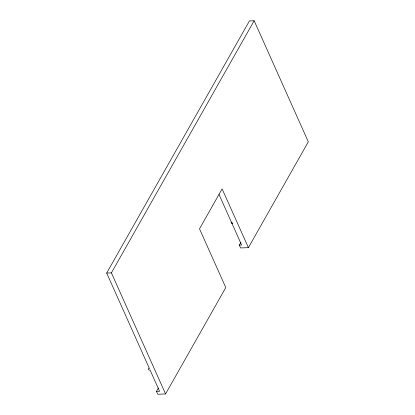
<?xml version="1.0" encoding="UTF-8"?>
<svg xmlns="http://www.w3.org/2000/svg" width="415" height="415" viewBox="0 0 415 415"><rect width="100%" height="100%" fill="white"/><g stroke="black" fill="none" stroke-linecap="round" stroke-linejoin="round"><path stroke-width="0.62" d="M248.398 247.646L222.118 188.898L199.511 228.831L225.791 287.574L165.564 393.939L157.752 394.25L156.481 391.412L159.573 391.293L150.043 369.983A1.079 0.726 29.5 0 1 148.368 369.293A1.079 0.726 29.5 0 1 149.379 368.499L106.681 273.054L249.436 20.937L254.156 20.75L308.319 141.821L248.398 247.646L240.586 247.952L239.315 245.12L240.913 242.303M165.564 393.939L111.407 272.868L254.156 20.75M156.481 391.412L158.395 388.035M239.315 245.12L241.623 245.026L232.094 223.721L232.877 223.69L231.954 223.68A1.079 0.726 29.5 0 1 231.326 222.279L232.213 222.201L231.43 222.233L218.996 194.438M106.681 273.054L111.407 272.868"/></g></svg>
